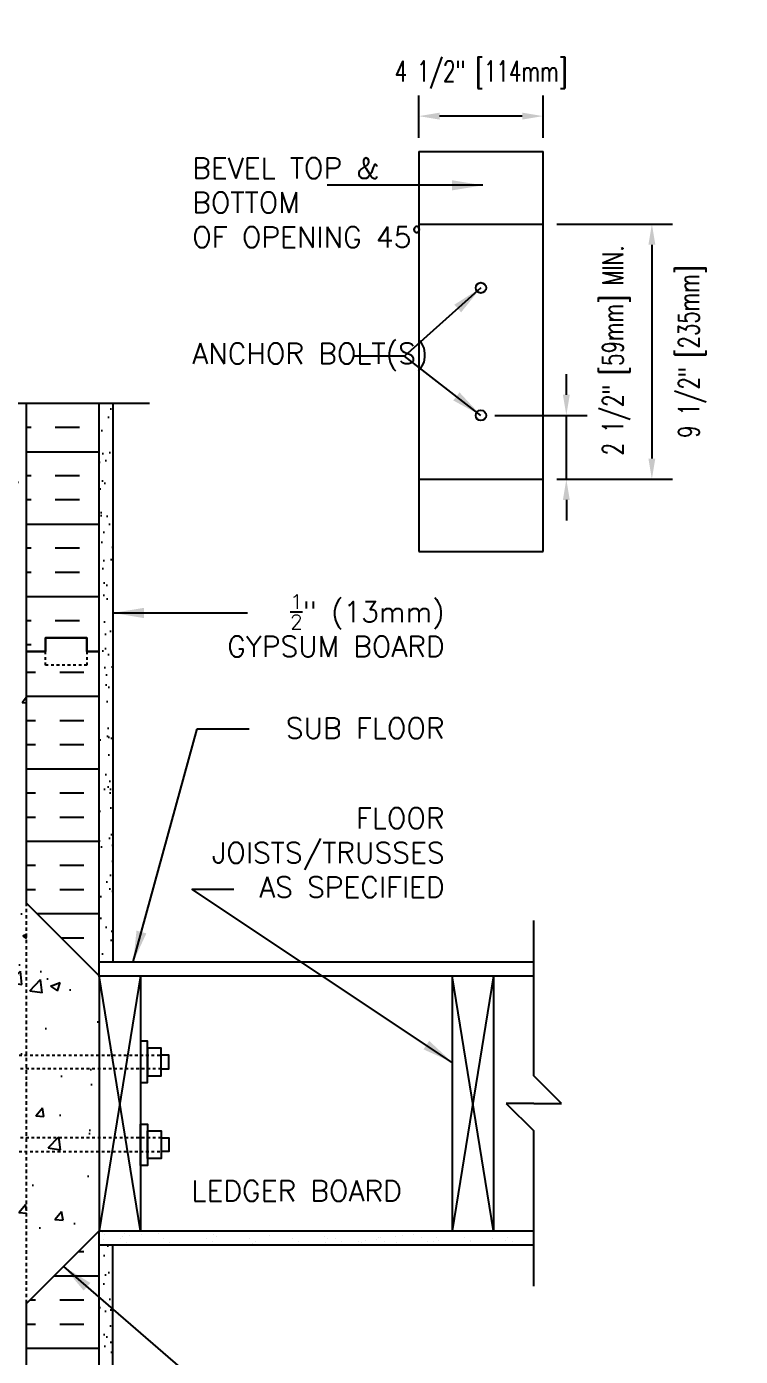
# Model space of a CAD drawing. Header units: inches. Extents: x 28.8 to 86.5, y -16 to 59.9.
# Drawn here: x 60.68 to 86.54, y 11.71 to 59.9 of the extents above; entities that cross this region are included whole.
import ezdxf
from ezdxf.enums import TextEntityAlignment as Align

# ---------------------------------------------------------------- set-up
doc = ezdxf.new("R2010")
doc.units = ezdxf.units.IN
doc.header["$LTSCALE"] = 0.5
doc.header["$MEASUREMENT"] = 0
doc.linetypes.add('DASHED2', pattern=[0.375, 0.25, -0.125])
doc.linetypes.add('HIDDEN2', pattern=[0.1875, 0.125, -0.0625])
for name, color, linetype in [('HATCH', 12, 'Continuous'), ('LINE15', 9, 'Continuous'), ('LINE18', 9, 'Continuous'), ('line25', 2, 'Continuous'), ('LINE50', 5, 'Continuous'), ('LINE9', 9, 'Continuous'), ('TEXT', 4, 'Continuous')]:
    doc.layers.add(name, color=color, linetype=linetype)
doc.styles.add('DIM', font='romans.shx', dxfattribs={"width": 0.7})
doc.styles.add('ROMANS', font='romans.shx', dxfattribs={"height": 1.125})
doc.dimstyles.new('ext_12', dxfattribs={"dimscale": 12, "dimtxt": 0.09375, "dimasz": 0.09375, "dimexe": 0.09375, "dimexo": 0.0625, "dimgap": 0.0625, "dimtad": 1, "dimdec": 1, "dimzin": 3, "dimdsep": 46, "dimlunit": 4, "dimtxsty": 'DIM', "dimcen": 0.09, "dimdle": 0.09375, "dimclrt": 4, "dimadec": 0, "dimazin": 0, "dimtfac": 1, "dimtdec": 1, "dimtmove": 2, "dimatfit": 3, "dimfxl": 0, "dimfrac": 2, "dimtolj": 1, "dimtzin": 0, "dimarcsym": 0})
doc.dimstyles.new('ext_8', dxfattribs={"dimscale": 8, "dimtxt": 0.09375, "dimasz": 0.09375, "dimexe": 0.09375, "dimexo": 0.0625, "dimgap": 0.0625, "dimtad": 1, "dimdec": 1, "dimzin": 3, "dimdsep": 46, "dimlunit": 4, "dimtxsty": 'DIM', "dimcen": 0.09, "dimdle": 0.09375, "dimclrt": 4, "dimadec": 0, "dimazin": 0, "dimtfac": 1, "dimtdec": 1, "dimtmove": 2, "dimatfit": 3, "dimfxl": 0, "dimfrac": 2, "dimtolj": 1, "dimtzin": 0, "dimarcsym": 0})
pattern_1 = [(37.5, (40.8746, -11.62064), (-0.031497, 0.963412), [0, -0.76, 0, -0.85, 0, -0.8125]), (7.5, (40.8746, -11.6206), (0.884888, 1.411073), [0, -0.41, 0, -0.685, 0, -0.2625]), (327.5, (40.2596, -11.62064), (1.557071, 0.00283), [0, -0.25, 0, -0.9, 0, -1.175]), (317.5, (40.2596, -11.6206), (1.503063, 0.438838), [0, -0.125, 0, -0.59, 0, -0.675])]

# ---------------------------------------------------------------- blocks, each defined once
blk = doc.blocks.new('*D1')
at = {"layer": 'Defpoints', "color": 0}
for p in [(77.137, 45.811), (80.232, 45.811), (79.387, 43.499)]:
    blk.add_point(p, dxfattribs=at)
at = {"layer": 'TEXT', "color": 0, "lineweight": -2}
for p, q in [((80.232, 46.561), (80.232, 47.311)), ((77.637, 45.811), (80.982, 45.811)), ((80.232, 43.499), (80.232, 45.811)), ((79.887, 43.499), (80.982, 43.499)), ((80.232, 42.749), (80.232, 41.999))]:
    blk.add_line(p, q, dxfattribs=at)
at = {"layer": 'TEXT', "color": 0}
for points in [[(80.107, 46.561), (80.357, 46.561), (80.232, 45.811)], [(80.107, 42.749), (80.357, 42.749), (80.232, 43.499)]]:
    blk.add_solid(points, dxfattribs=at)
at = {"layer": 'TEXT', "color": 4, "insert": (82.046, 48.169), "char_height": 0.75, "attachment_point": 5, "rotation": 90, "style": 'DIM'}
blk.add_mtext('\\A1;2 1/2" [59mm] MIN.', dxfattribs=at)
blk = doc.blocks.new('*D2')
at = {"layer": 'Defpoints', "color": 0}
for p in [(79.387, 52.749), (79.387, 43.499), (83.331, 43.499)]:
    blk.add_point(p, dxfattribs=at)
at = {"layer": 'TEXT', "color": 0, "lineweight": -2}
for p, q in [((79.887, 52.749), (84.081, 52.749)), ((83.331, 51.999), (83.331, 44.249)), ((79.887, 43.499), (84.081, 43.499))]:
    blk.add_line(p, q, dxfattribs=at)
at = {"layer": 'TEXT', "color": 0}
for points in [[(83.206, 51.999), (83.456, 51.999), (83.331, 52.749)], [(83.206, 44.249), (83.456, 44.249), (83.331, 43.499)]]:
    blk.add_solid(points, dxfattribs=at)
at = {"layer": 'TEXT', "color": 4, "insert": (84.794, 48.124), "char_height": 0.75, "attachment_point": 5, "rotation": 90, "style": 'DIM'}
blk.add_mtext('\\A1;9 1/2" [235mm]', dxfattribs=at)
blk = doc.blocks.new('*D3')
at = {"layer": 'Defpoints', "color": 0}
for p in [(74.887, 56.659), (74.887, 55.374), (79.387, 55.374)]:
    blk.add_point(p, dxfattribs=at)
at = {"layer": 'TEXT', "color": 0, "lineweight": -2}
for p, q in [((74.887, 55.874), (74.887, 57.409)), ((79.387, 55.874), (79.387, 57.409)), ((78.637, 56.659), (75.637, 56.659))]:
    blk.add_line(p, q, dxfattribs=at)
at = {"layer": 'TEXT', "color": 0}
for points in [[(75.637, 56.784), (75.637, 56.534), (74.887, 56.659)], [(78.637, 56.784), (78.637, 56.534), (79.387, 56.659)]]:
    blk.add_solid(points, dxfattribs=at)
at = {"layer": 'TEXT', "color": 4, "insert": (77.137, 58.159), "char_height": 0.75, "attachment_point": 5, "style": 'DIM'}
blk.add_mtext('\\A1;4 1/2" [114mm]', dxfattribs=at)

msp = doc.modelspace()

# ---------------------------------------------------------------- hatches: boundary and pattern name
at = {"layer": 'HATCH'}
h = msp.add_hatch(dxfattribs=at)
h.set_pattern_fill('AR-CONC', color=256, scale=0.5, style=0)
edge = h.paths.add_edge_path()
edge.add_spline(control_points=[(60.676, 46.254), (55.551, 46.254)], knot_values=[4.266465, 4.266465, 6.41583, 6.41583], degree=1, periodic=0)
edge.add_spline(control_points=[(55.551, 46.254), (54.551, 45.254)], knot_values=[4.266465, 4.266465, 6.41583, 6.41583], degree=1, periodic=0)
edge.add_spline(control_points=[(54.551, 45.254), (54.551, 47.254)], knot_values=[4.266465, 4.266465, 6.41583, 6.41583], degree=1, periodic=0)
edge.add_spline(control_points=[(54.551, 47.254), (53.551, 46.254)], knot_values=[0, 0, 6.41583, 6.41583], degree=1, periodic=0)
edge.add_line((53.551, 46.254), (48.676, 46.254))
edge.add_line((48.676, 46.254), (48.676, 37.254))
edge.add_line((48.676, 37.254), (48.676, 19.254))
edge.add_line((48.676, 19.254), (48.676, 1.254))
edge.add_line((48.676, 1.254), (53.551, 1.254))
edge.add_line((53.551, 1.254), (54.551, 2.254))
edge.add_line((54.551, 2.254), (54.551, 1.254))
edge.add_line((54.551, 1.254), (54.551, 0.254))
edge.add_line((54.551, 0.254), (55.551, 1.254))
edge.add_line((55.551, 1.254), (60.676, 1.254))
edge.add_line((60.676, 1.254), (60.676, 13.629))
edge.add_line((60.676, 13.629), (60.676, 19.129))
edge.add_line((60.676, 19.129), (59.401, 19.129))
edge.add_arc((59.401, 19.029), 0.1, 90, 180)
edge.add_line((59.301, 19.029), (59.301, 17.629))
edge.add_line((59.301, 17.629), (58.801, 17.629))
edge.add_line((58.801, 17.629), (58.801, 19.129))
edge.add_arc((59.301, 19.129), 0.5, 90, 180, ccw=False)
edge.add_line((59.301, 19.629), (60.676, 19.629))
edge.add_line((60.676, 19.629), (60.676, 22.129))
edge.add_line((60.676, 22.129), (59.301, 22.129))
edge.add_arc((59.301, 22.629), 0.5, 180, 270, ccw=False)
edge.add_line((58.801, 22.629), (58.801, 24.129))
edge.add_line((58.801, 24.129), (59.301, 24.129))
edge.add_line((59.301, 24.129), (59.301, 22.729))
edge.add_arc((59.401, 22.729), 0.1, 180, 270)
edge.add_line((59.401, 22.629), (60.676, 22.629))
edge.add_line((60.676, 22.629), (60.676, 28.129))
edge.add_line((60.676, 28.129), (60.676, 37.254))
edge.add_line((60.676, 37.254), (60.676, 46.254))
h = msp.add_hatch(dxfattribs=at)
h.set_pattern_fill('INSUL', color=256, scale=7, style=0)
h.set_pattern_definition([(180, (2986.8376, -359.7554), (0, 2.625), []), (180, (2986.8376, -358.8804), (0, 2.625), [0.875, -0.875]), (180, (2986.8376, -358.0054), (0, 2.625), [0.875, -0.875])])
h.paths.add_polyline_path([(63.301, 46.254), (60.676, 46.254), (60.676, 37.254), (61.363, 37.254), (61.363, 37.754), (62.863, 37.754), (62.863, 37.254), (63.301, 37.254)])
h = msp.add_hatch(dxfattribs=at)
h.set_pattern_fill('AR-SAND', color=256, scale=0.5, style=0)
h.set_pattern_definition(pattern_1)
h.paths.add_polyline_path([(63.801, 46.254), (63.301, 46.254), (63.301, 26.004), (63.801, 26.004)])
h = msp.add_hatch(dxfattribs=at)
h.set_pattern_fill('INSUL', color=256, scale=7, style=0)
h.set_pattern_definition([(0, (40.8746, -11.6206), (0, 2.625), []), (0, (40.8746, -10.7456), (0, 2.625), [0.875, -0.875]), (0, (40.8746, -9.8706), (0, 2.625), [0.875, -0.875])])
h.paths.add_polyline_path([(60.676, 28.129), (63.301, 25.504), (63.301, 37.254), (62.863, 37.254), (62.863, 36.754), (61.363, 36.754), (61.363, 37.254), (60.676, 37.254)])
h.paths.add_polyline_path([(63.301, 16.254), (60.676, 13.629), (60.676, 1.254), (61.363, 1.254), (61.363, 1.754), (62.863, 1.754), (62.863, 1.254), (63.301, 1.254)])
h = msp.add_hatch(dxfattribs=at)
h.set_pattern_fill('AR-CONC', color=256, scale=0.5, style=0)
h.set_pattern_definition([(50, (-72.748, -134.385), (3.5863, -0.31376), [0.375, -4.125]), (355, (-72.748, -134.385), (-0.693757, 3.76096), [0.3, -3.3]), (100.4514, (-72.4492, -134.4112), (2.892547, 3.4472), [0.3187, -3.50571]), (46.1842, (-72.748, -133.385), (5.336205, -0.827595), [0.5625, -6.1875]), (96.6356, (-72.3034, -133.454), (4.67331, 4.87059), [0.47805, -5.25856]), (351.1842, (-72.748, -133.385), (4.67331, 4.8706), [0.45, -4.95]), (21, (-72.248, -133.635), (2.984535, -2.013094), [0.375, -4.125]), (326, (-72.248, -133.635), (1.216577, 3.62575), [0.3, -3.3]), (71.4514, (-71.9993, -133.803), (4.201113, 1.61265), [0.3187, -3.50571]), (37.5, (-72.748, -134.3851), (0.060799, 1.664469), [0, -3.26, 0, -3.35, 0, -3.3125]), (7.5, (-72.748, -134.385), (1.315348, 1.972059), [0, -1.91, 0, -3.185, 0, -1.2625]), (327.5, (-73.863, -134.3851), (2.669112, -0.112774), [0, -1.25, 0, -3.9, 0, -5.175]), (317.5, (-74.363, -134.385), (2.91593, 0.500525), [0, -1.625, 0, -2.59, 0, -3.675])])
h.paths.add_polyline_path([(63.301, 22.942), (60.676, 22.942), (60.676, 18.817), (63.301, 18.817)])
h.paths.add_polyline_path([(63.301, 17.379), (63.301, 18.317), (60.676, 18.317), (60.676, 14.754)])
h.paths.add_polyline_path([(60.676, 27.004), (60.676, 23.442), (63.301, 23.442), (63.301, 24.379)])
h = msp.add_hatch(dxfattribs=at)
h.set_pattern_fill('AR-SAND', color=256, scale=0.5, style=0)
h.set_pattern_definition(pattern_1)
h.paths.add_polyline_path([(63.801, 15.443), (63.707, 15.754), (63.301, 15.754), (63.301, 1.254), (63.801, 1.254)])

# ---------------------------------------------------------------- linework, layer by layer
for p, q in [((64.801, 16.254), (63.301, 25.504)), ((64.801, 25.504), (63.301, 16.254)), ((77.598, 16.254), (76.098, 25.504)), ((77.598, 25.504), (76.098, 16.254)), ((63.42, 16.192), (63.42, 16.192)), ((63.478, 15.952), (63.478, 15.952)), ((63.513, 16.108), (63.513, 16.108)), ((64.074, 15.984), (64.074, 15.984)), ((64.157, 16.041), (64.157, 16.041)), ((64.225, 16.173), (64.225, 16.173)), ((64.417, 16.076), (64.417, 16.076)), ((64.823, 16.129), (64.823, 16.129)), ((65.451, 16.148), (65.451, 16.148)), ((65.503, 16.219), (65.503, 16.219)), ((65.576, 16.221), (65.576, 16.221)), ((65.631, 15.987), (65.631, 15.987)), ((65.763, 16.253), (65.763, 16.253)), ((66.885, 16.238), (66.885, 16.238)), ((67.188, 15.99), (67.188, 15.99)), ((67.451, 16.131), (67.451, 16.131)), ((67.544, 16.046), (67.544, 16.046)), ((68.164, 16.232), (68.164, 16.232)), ((68.745, 15.992), (68.745, 15.992)), ((69.482, 16.087), (69.482, 16.087)), ((70.302, 15.995), (70.302, 15.995)), ((71.482, 16.069), (71.482, 16.069)), ((71.574, 15.985), (71.574, 15.985)), ((71.86, 15.998), (71.86, 15.998)), ((72.953, 15.905), (72.953, 15.905)), ((73.36, 15.958), (73.36, 15.958)), ((73.417, 16.001), (73.417, 16.001)), ((73.513, 16.025), (73.513, 16.025)), ((74.039, 16.048), (74.039, 16.048)), ((74.299, 16.082), (74.299, 16.082)), ((74.706, 16.136), (74.706, 16.136)), ((74.974, 16.004), (74.974, 16.004)), ((75.385, 16.225), (75.385, 16.225)), ((75.513, 16.008), (75.513, 16.008)), ((75.605, 15.924), (75.605, 15.924)), ((76.531, 16.007), (76.531, 16.007)), ((77.543, 15.964), (77.543, 15.964)), ((78.088, 16.009), (78.088, 16.009)), ((64.285, 15.85), (64.285, 15.85)), ((65.842, 15.852), (65.842, 15.852)), ((67.399, 15.855), (67.399, 15.855)), ((67.561, 15.769), (67.561, 15.769)), ((68.87, 15.786), (68.87, 15.786)), ((68.956, 15.858), (68.956, 15.858)), ((70.149, 15.78), (70.149, 15.78)), ((70.513, 15.861), (70.513, 15.861)), ((71.499, 15.829), (71.499, 15.829)), ((72.014, 15.781), (72.014, 15.781)), ((72.07, 15.864), (72.07, 15.864)), ((72.693, 15.871), (72.693, 15.871)), ((72.808, 15.845), (72.808, 15.845)), ((73.627, 15.867), (73.627, 15.867)), ((74.087, 15.839), (74.087, 15.839)), ((75.185, 15.869), (75.185, 15.869)), ((75.437, 15.888), (75.437, 15.888)), ((76.742, 15.872), (76.742, 15.872)), ((76.746, 15.905), (76.746, 15.905)), ((78.025, 15.898), (78.025, 15.898)), ((78.299, 15.875), (78.299, 15.875))]:
    msp.add_line(p, q, dxfattribs=at)
at = {"layer": 'LINE15', "linetype": 'HIDDEN2'}
for points in [[(65.551, 22.129), (59.301, 22.129, -0.414214), (58.801, 22.629), (58.801, 24.129), (59.301, 24.129), (59.301, 22.729, 0.414214), (59.401, 22.629), (65.551, 22.629)], [(65.551, 19.629), (59.301, 19.629, 0.414214), (58.801, 19.129), (58.801, 17.629), (59.301, 17.629), (59.301, 19.029, -0.414214), (59.401, 19.129), (65.551, 19.129)]]:
    msp.add_lwpolyline(points, format="xyb", dxfattribs=at)
at = {"layer": 'LINE18'}
for points in [[(64.801, 21.629), (65.051, 21.629), (65.051, 23.129), (64.801, 23.129)], [(65.051, 21.879), (65.551, 21.879), (65.551, 22.879), (65.051, 22.879)], [(64.801, 20.129), (65.051, 20.129), (65.051, 18.629), (64.801, 18.629)], [(65.051, 19.879), (65.551, 19.879), (65.551, 18.879), (65.051, 18.879)]]:
    msp.add_lwpolyline(points, close=True, dxfattribs=at)
for points in [[(65.551, 22.129), (65.832, 22.129), (65.832, 22.629), (65.551, 22.629)], [(65.551, 19.629), (65.832, 19.629), (65.832, 19.129), (65.551, 19.129)]]:
    msp.add_lwpolyline(points, dxfattribs=at)
at = {"layer": 'line25'}
for p, q in [((60.676, 37.254), (60.676, 46.254)), ((60.676, 28.129), (60.676, 37.254)), ((63.301, 25.504), (60.676, 28.129)), ((63.301, 25.504), (63.301, 16.254)), ((63.301, 25.504), (79.052, 25.504)), ((64.801, 25.504), (64.801, 16.254)), ((76.098, 25.504), (76.098, 16.254)), ((77.598, 25.504), (77.598, 16.254)), ((63.301, 16.254), (60.676, 13.629)), ((63.301, 16.254), (79.052, 16.254)), ((60.676, 1.254), (60.676, 13.629))]:
    msp.add_line(p, q, dxfattribs=at)
at = {"layer": 'LINE50'}
for p, q in [((63.301, 37.254), (63.301, 46.254)), ((63.301, 25.504), (63.301, 37.254)), ((63.301, 1.254), (63.301, 16.254))]:
    msp.add_line(p, q, dxfattribs=at)
for points in [[(63.301, 37.254), (62.863, 37.254), (62.863, 37.754), (61.363, 37.754), (61.363, 37.254), (60.676, 37.254)], [(60.676, 37.254), (61.363, 37.254), (61.363, 37.754), (62.863, 37.754), (62.863, 37.254), (63.301, 37.254)]]:
    msp.add_lwpolyline(points, dxfattribs=at)
at = {"layer": 'LINE9'}
for p, q in [((74.887, 55.374), (74.887, 40.874)), ((74.887, 55.374), (79.387, 55.374)), ((79.387, 40.874), (79.387, 55.374)), ((74.887, 52.749), (79.387, 52.749)), ((55.551, 46.254), (65.125, 46.254)), ((63.801, 46.254), (63.801, 26.004)), ((74.887, 43.499), (79.387, 43.499)), ((74.887, 40.874), (79.387, 40.874)), ((79.052, 21.879), (79.052, 27.504)), ((63.301, 26.004), (79.052, 26.004)), ((80.052, 20.879), (79.052, 21.879)), ((79.052, 20.879), (78.052, 20.879)), ((78.052, 20.879), (79.052, 19.879)), ((79.052, 20.879), (80.052, 20.879)), ((79.052, 14.254), (79.052, 19.879)), ((63.301, 15.754), (79.052, 15.754)), ((63.801, 1.254), (63.801, 15.754))]:
    msp.add_line(p, q, dxfattribs=at)
at = {"layer": 'LINE9', "linetype": 'DASHED2'}
msp.add_line((60.676, 13.629), (60.676, 28.129), dxfattribs=at)
at = {"layer": 'LINE9', "linetype": 'DASHED2', "ltscale": 0.15}
msp.add_lwpolyline([(62.863, 37.254), (62.863, 37.254), (62.863, 36.754), (61.363, 36.754), (61.363, 37.254), (61.363, 37.254)], dxfattribs=at)
at = {"layer": 'LINE9'}
for centre in [(77.137, 50.436), (77.137, 45.811)]:
    msp.add_circle(centre, 0.188, dxfattribs=at)
at = {"layer": 'TEXT'}
msp.add_lwpolyline([(64.051, 17.708, 0, 0.36, 0), (65.131, 17.708, 0, 0, 0), (66.51, 17.708, 0, 0, 0)], format="xyseb", dxfattribs=at)

# ---------------------------------------------------------------- texts
at = {"layer": 'TEXT', "style": 'ROMANS'}
msp.add_text(' LEDGER BOARD', height=0.75, dxfattribs=at).set_placement((66.134, 17.708), align=Align.MIDDLE_LEFT)
at = {"layer": 'TEXT', "char_height": 0.75, "style": 'ROMANS'}
for s, insert, width, attachment_point in [('BEVEL TOP & BOTTOM \\POF OPENING 45%%D', (66.677, 53.527), 9.14442, 4), ('ANCHOR BOLT(S)', (66.677, 47.926), 8.21011, 4), ('\\A1;{\\H0.7x;\\S1/2;}" (13mm) GYPSUM BOARD', (75.819, 38.194), 9.49691, 6), ('\\A1;{\\H1x;SUB FLOOR}', (75.819, 34.474), 11.43486, 6), ('\\A1;FLOOR JOISTS/TRUSSES \\PAS SPECIFIED', (75.819, 29.963), 11.43486, 6)]:
    msp.add_mtext(s, dxfattribs=dict(at, insert=insert, width=width, attachment_point=attachment_point))

# ---------------------------------------------------------------- dimensions: what is measured, and where the dimension line sits
at = {"layer": 'TEXT'}
dim = msp.add_linear_dim(base=(74.887, 56.659), p1=(79.387, 55.374), p2=(74.887, 55.374), dimstyle='ext_8', dxfattribs=at)
dim.commit()
dim.dimension.update_dxf_attribs({"geometry": '*D3', "text_midpoint": (77.137, 58.159), "dimtype": 160})
dim = msp.add_linear_dim(base=(83.330965026, 43.498924465), p1=(79.387205231, 52.748924465), p2=(79.387205231, 43.498924465), angle=90, dimstyle='ext_8', dxfattribs=at)
dim.commit()
dim.dimension.update_dxf_attribs({"geometry": '*D2', "text_midpoint": (84.794125822, 48.123924465), "dimtype": 160})
dim = msp.add_linear_dim(base=(80.232, 45.811), p1=(79.387, 43.499), p2=(77.137, 45.811), angle=90, text='<> MIN.', dimstyle='ext_8', dxfattribs=at)
dim.commit()
dim.dimension.update_dxf_attribs({"geometry": '*D1', "text_midpoint": (82.046, 48.169), "dimtype": 160})

# ---------------------------------------------------------------- leaders
msp.add_leader([(77.211, 54.151), (71.572, 54.151)], dimstyle='ext_12', dxfattribs=at)
for points in [[(77.137, 50.436), (74.364, 47.96), (72.509, 47.96)], [(77.137, 45.811), (74.364, 47.96)], [(63.801, 38.652), (68.681, 38.652)], [(64.539, 26.004), (66.86, 34.457), (68.737, 34.457)], [(76.098, 22.365), (66.661, 28.642), (68.184, 28.642)], [(62.015, 14.968), (66.418, 11.147), (67.69, 11.147)]]:
    msp.add_leader(points, dimstyle='ext_12', override={"dimgap": 0.0625, "dimtad": 0}, dxfattribs=at)

doc.saveas('drawing.dxf')
